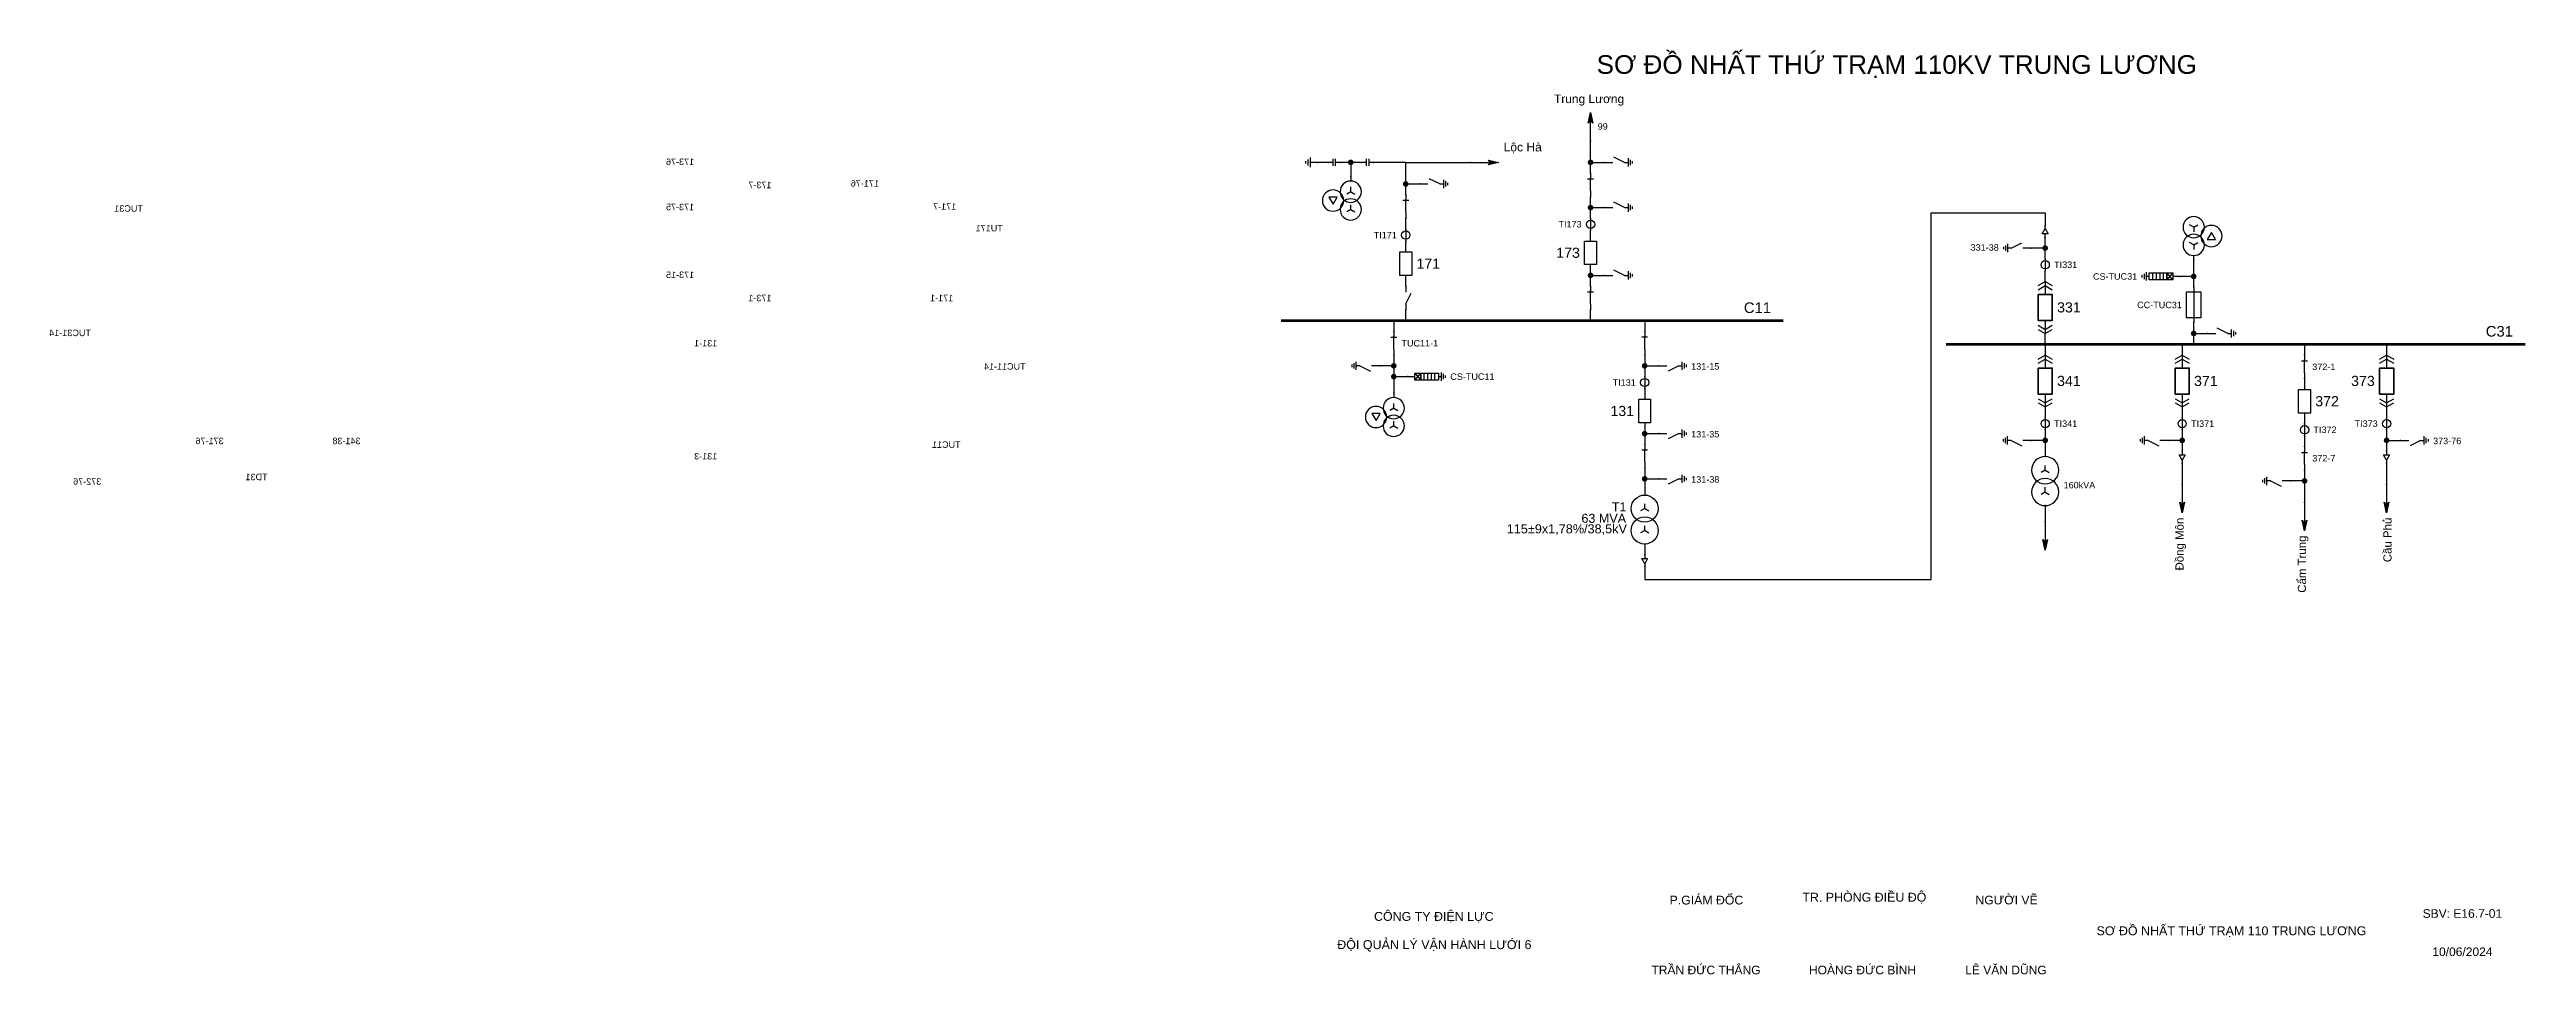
# Model space of a CAD drawing. Header units: millimetres. Extents: x -236 to 288, y 7 to 203.
import ezdxf

# ---------------------------------------------------------------- set-up
doc = ezdxf.new("R2010")
doc.units = ezdxf.units.MM
for name, color, linetype, lineweight in [('BUSBAR_110KV', 1, 'Continuous', 50), ('BUSBAR_35KV', 30, 'Continuous', 50), ('GROUND', 3, 'Continuous', 25), ('HV_110KV', 1, 'Continuous', 25), ('MV_35KV', 30, 'Continuous', 25), ('SLD_OTHER', 7, 'Continuous', 25)]:
    doc.layers.add(name, color=color, linetype=linetype, lineweight=lineweight)
doc.layers.add('SYM_PORTS', color=8, linetype='Continuous', plot=False)
doc.layers.add('TEXT', color=7, linetype='Continuous')
doc.styles.add('SLD_TEXT', font='arial.ttf')

# ---------------------------------------------------------------- blocks, each defined once
blk = doc.blocks.new('SYM_DISCONNECTOR_OPEN')
at = {"lineweight": 25}
for points in [[(0, -1.25), (-1.125, 1)], [(0, 2.5), (0, 1.25)], [(0, -1.25), (0, -2.5)]]:
    blk.add_lwpolyline(points, dxfattribs=at)
at = {"layer": 'SYM_PORTS'}
for p in [(0, 2.5), (0, -2.5)]:
    blk.add_point(p, dxfattribs=at)
blk.add_attdef('DEVICE_CODE', (1, -0.5), '', height=2)
blk = doc.blocks.new('SYM_CIRCUIT_BREAKER')
at = {"lineweight": 25}
blk.add_lwpolyline([(-1.25, 2.5), (1.25, 2.5), (1.25, -2.5), (-1.25, -2.5)], close=True, dxfattribs=at)
at = {"layer": 'SYM_PORTS'}
for p in [(0, 2.5), (0, -2.5)]:
    blk.add_point(p, dxfattribs=at)
blk.add_attdef('DEVICE_CODE', (2.25, -0.5), '', height=2)
at = {"flags": 1}
blk.add_attdef('RATING', (2.25, -3.5), '', height=2, dxfattribs=at)
blk = doc.blocks.new('SYM_CURRENT_TRANSFORMER')
at = {"lineweight": 25}
blk.add_lwpolyline([(0, 1.25), (0, -1.25)], dxfattribs=at)
blk.add_circle((0, 0), 0.875, dxfattribs=at)
at = {"layer": 'SYM_PORTS'}
for p in [(0, 1.25), (0, -1.25)]:
    blk.add_point(p, dxfattribs=at)
blk.add_attdef('DEVICE_CODE', (1.875, -1.75), '', height=2)
at = {"flags": 1}
blk.add_attdef('RATIO', (1.875, -4.75), '', height=2, dxfattribs=at)
blk = doc.blocks.new('SYM_DISCONNECTOR_CLOSED')
at = {"lineweight": 25}
for points in [[(-0.625, 1.25), (0.625, 1.25)], [(0, 2.5), (0, 1.25)], [(0, -1.25), (0, 1.5)], [(0, -1.25), (0, -2.5)]]:
    blk.add_lwpolyline(points, dxfattribs=at)
at = {"layer": 'SYM_PORTS'}
for p in [(0, 2.5), (0, -2.5)]:
    blk.add_point(p, dxfattribs=at)
blk.add_attdef('DEVICE_CODE', (1.625, -0.5), '', height=2)
blk = doc.blocks.new('SYM_EARTHING_SWITCH_OPEN')
at = {"lineweight": 25}
for points in [[(0, -1.25), (-1.125, 1)], [(0, 3), (0, 1.25)], [(-0.875, -2), (0.875, -2)], [(-0.5625, -2.4375), (0.5625, -2.4375)], [(-0.25, -2.875), (0.25, -2.875)], [(0, -1.25), (0, -2)]]:
    blk.add_lwpolyline(points, dxfattribs=at)
at = {"layer": 'SYM_PORTS'}
blk.add_point((0, 3), dxfattribs=at)
blk.add_attdef('DEVICE_CODE', (1.875, 0), '', height=2)
blk = doc.blocks.new('SYM_COUPLING_CAPACITOR')
at = {"lineweight": 25}
for points in [[(-0.75, 0.25), (0.75, 0.25)], [(0, 1.25), (0, 0.25)], [(-0.75, -0.25), (0.75, -0.25)], [(0, -0.25), (0, -1.25)]]:
    blk.add_lwpolyline(points, dxfattribs=at)
at = {"layer": 'SYM_PORTS'}
for p in [(0, 1.25), (0, -1.25)]:
    blk.add_point(p, dxfattribs=at)
blk.add_attdef('DEVICE_CODE', (1.75, -1.75), '', height=2)
blk = doc.blocks.new('SYM_VOLTAGE_TRANSFORMER')
at = {"lineweight": 25}
for points in [[(0, 1.375), (-0.8625, 0.875)], [(0, 4.625), (0, 3.625)], [(0, 1.375), (0, 2.375)], [(0, 1.375), (0.8625, 0.875)], [(0, -2.375), (-0.8625, -2.875)], [(0, -2.375), (0, -1.375)], [(0, -2.375), (0.8625, -2.875)]]:
    blk.add_lwpolyline(points, dxfattribs=at)
blk.add_lwpolyline([(2.875, 0.25), (4.625, 0.25), (3.75, -1.25)], close=True, dxfattribs=at)
for centre in [(0, 1.375), (3.75, -0.5), (0, -2.375)]:
    blk.add_circle(centre, 2.25, dxfattribs=at)
at = {"layer": 'SYM_PORTS'}
blk.add_point((0, 4.625), dxfattribs=at)
blk.add_attdef('DEVICE_CODE', (7, 1.625), '', height=2)
at = {"flags": 1}
blk.add_attdef('RATIO', (7, -1.375), '', height=2, dxfattribs=at)
blk = doc.blocks.new('SYM_GROUND_SYMBOL')
at = {"lineweight": 25}
for points in [[(0, 1.25), (0, -0.25)], [(-1, -0.25), (1, -0.25)], [(-0.625, -0.75), (0.625, -0.75)], [(-0.25, -1.25), (0.25, -1.25)]]:
    blk.add_lwpolyline(points, dxfattribs=at)
at = {"layer": 'SYM_PORTS'}
blk.add_point((0, 1.25), dxfattribs=at)
blk = doc.blocks.new('SYM_LINE_FEEDER_ARROW')
blk.add_hatch(color=7).paths.add_polyline_path([(0, -3), (-0.5, -0.75), (0, -1.25), (0.5, -0.75)])
at = {"lineweight": 25}
blk.add_lwpolyline([(0, 3), (0, -1.25)], dxfattribs=at)
blk.add_lwpolyline([(0, -3), (-0.5, -0.75), (0, -1.25), (0.5, -0.75)], close=True, dxfattribs=at)
at = {"layer": 'SYM_PORTS'}
blk.add_point((0, 3), dxfattribs=at)
blk.add_attdef('LINE_NAME', (1.5, 0), '', height=2)
blk = doc.blocks.new('SYM_SURGE_ARRESTER')
at = {"lineweight": 25}
for points in [[(-0.75, 2.5), (0.75, 2.5), (0.75, 1.25), (-0.75, 1.25)], [(-0.75, 1.25), (0.75, 1.25), (0.75, -2.5), (-0.75, -2.5)]]:
    blk.add_lwpolyline(points, close=True, dxfattribs=at)
for points in [[(-0.75, 2.5), (0.75, 1.25)], [(0.75, 2.5), (-0.75, 1.25)], [(-0.75, 0.5), (0.75, 0.5)], [(0, 4), (0, 2.5)], [(-0.875, -3.125), (0.875, -3.125)], [(-0.75, -0.25), (0.75, -0.25)], [(-0.75, -1), (0.75, -1)], [(-0.75, -1.75), (0.75, -1.75)], [(-0.5625, -3.5625), (0.5625, -3.5625)], [(-0.25, -4), (0.25, -4)], [(0, -2.5), (0, -3.125)]]:
    blk.add_lwpolyline(points, dxfattribs=at)
at = {"layer": 'SYM_PORTS'}
blk.add_point((0, 4), dxfattribs=at)
blk.add_attdef('DEVICE_CODE', (1.875, 1), '', height=2)
blk = doc.blocks.new('SYM_TRANSFORMER_2W')
at = {"lineweight": 25}
for points in [[(0, 2.3125), (-0.8625, 1.8125)], [(0, 2.3125), (0, 3.3125)], [(0, 2.3125), (0.8625, 1.8125)], [(0, -2.3125), (-0.8625, -2.8125)], [(0, -2.3125), (0, -1.3125)], [(0, -2.3125), (0.8625, -2.8125)]]:
    blk.add_lwpolyline(points, dxfattribs=at)
for centre in [(0, 2.3125), (0, -2.3125)]:
    blk.add_circle(centre, 2.875, dxfattribs=at)
at = {"layer": 'SYM_PORTS'}
for p in [(0, 5.1875), (0, -5.1875)]:
    blk.add_point(p, dxfattribs=at)
blk.add_attdef('DEVICE_CODE', (3.875, 2.1875), '', height=2)
at = {"flags": 1}
for tag, p in [('POWER', (3.875, -0.8125)), ('VOLTAGE_RATIO', (3.875, -3.8125))]:
    blk.add_attdef(tag, p, '', height=2, dxfattribs=at)
blk = doc.blocks.new('SYM_CABLE_TERMINATION')
at = {"lineweight": 25}
blk.add_lwpolyline([(-0.625, 0.5), (0.625, 0.5), (0, -0.625)], close=True, dxfattribs=at)
for points in [[(0, 1.25), (0, 0.5)], [(0, -0.625), (0, -1.25)]]:
    blk.add_lwpolyline(points, dxfattribs=at)
at = {"layer": 'SYM_PORTS'}
for p in [(0, 1.25), (0, -1.25)]:
    blk.add_point(p, dxfattribs=at)
blk = doc.blocks.new('SYM_DRAWOUT_BREAKER')
at = {"lineweight": 25}
for points in [[(-1.5, 4.625), (0, 5.5), (1.5, 4.625)], [(0, 5.5), (0, 2.75)], [(-1.5, 3.75), (0, 4.625), (1.5, 3.75)], [(-1.5, -3.75), (0, -4.625), (1.5, -3.75)], [(-1.5, -4.625), (0, -5.5), (1.5, -4.625)], [(0, -2.75), (0, -5.5)]]:
    blk.add_lwpolyline(points, dxfattribs=at)
at = {"lineweight": 35}
blk.add_lwpolyline([(-1.5, 2.75), (1.5, 2.75), (1.5, -2.75), (-1.5, -2.75)], close=True, dxfattribs=at)
at = {"layer": 'SYM_PORTS'}
for p in [(0, 5.5), (0, -5.5)]:
    blk.add_point(p, dxfattribs=at)
blk.add_attdef('DEVICE_CODE', (2.5, 2.5), '', height=2)
at = {"flags": 1}
blk.add_attdef('RATING', (2.5, -0.5), '', height=2, dxfattribs=at)
blk = doc.blocks.new('SYM_FUSE_DISCONNECTOR')
at = {"lineweight": 25}
blk.add_lwpolyline([(-1.5, 2.75), (1.5, 2.75), (1.5, -2.75), (-1.5, -2.75)], close=True, dxfattribs=at)
blk.add_lwpolyline([(0, 3.75), (0, -3.75)], dxfattribs=at)
at = {"layer": 'SYM_PORTS'}
for p in [(0, 3.75), (0, -3.75)]:
    blk.add_point(p, dxfattribs=at)
blk.add_attdef('DEVICE_CODE', (2.5, 0.75), '', height=2)
at = {"flags": 1}
blk.add_attdef('RATING', (2.5, -2.25), '', height=2, dxfattribs=at)

msp = doc.modelspace()

# ---------------------------------------------------------------- hatches: boundary and pattern name
at = {"layer": 'HV_110KV'}
h = msp.add_hatch(color=7, dxfattribs=at)
edge = h.paths.add_edge_path()
edge.add_arc((39.19, 179.22), 0.6, 0, 360)
h = msp.add_hatch(color=7, dxfattribs=at)
edge = h.paths.add_edge_path()
edge.add_arc((89.93, 179.22), 0.6, 0, 360)
h = msp.add_hatch(color=7, dxfattribs=at)
edge = h.paths.add_edge_path()
edge.add_arc((50.83, 174.65), 0.6, 0, 360)
h = msp.add_hatch(color=7, dxfattribs=at)
edge = h.paths.add_edge_path()
edge.add_arc((89.93, 169.65), 0.6, 0, 360)
h = msp.add_hatch(color=7, dxfattribs=at)
edge = h.paths.add_edge_path()
edge.add_arc((89.93, 155.3), 0.6, 0, 360)
h = msp.add_hatch(color=7, dxfattribs=at)
edge = h.paths.add_edge_path()
edge.add_arc((48.29, 136.16), 0.6, 0, 360)
h = msp.add_hatch(color=7, dxfattribs=at)
edge = h.paths.add_edge_path()
edge.add_arc((101.39, 136.16), 0.6, 0, 360)
h = msp.add_hatch(color=7, dxfattribs=at)
edge = h.paths.add_edge_path()
edge.add_arc((48.29, 133.88), 0.6, 0, 360)
h = msp.add_hatch(color=7, dxfattribs=at)
edge = h.paths.add_edge_path()
edge.add_arc((101.39, 121.81), 0.6, 0, 360)
h = msp.add_hatch(color=7, dxfattribs=at)
edge = h.paths.add_edge_path()
edge.add_arc((101.39, 112.24), 0.6, 0, 360)
at = {"layer": 'MV_35KV'}
h = msp.add_hatch(color=7, dxfattribs=at)
edge = h.paths.add_edge_path()
edge.add_arc((186.15, 161.08), 0.6, 0, 360)
h = msp.add_hatch(color=7, dxfattribs=at)
edge = h.paths.add_edge_path()
edge.add_arc((217.58, 155.08), 0.6, 0, 360)
h = msp.add_hatch(color=7, dxfattribs=at)
edge = h.paths.add_edge_path()
edge.add_arc((217.58, 143.01), 0.6, 0, 360)
h = msp.add_hatch(color=7, dxfattribs=at)
edge = h.paths.add_edge_path()
edge.add_arc((186.15, 120.38), 0.6, 0, 360)
h = msp.add_hatch(color=7, dxfattribs=at)
edge = h.paths.add_edge_path()
edge.add_arc((215.14, 120.38), 0.6, 0, 360)
h = msp.add_hatch(color=7, dxfattribs=at)
edge = h.paths.add_edge_path()
edge.add_arc((258.4, 120.38), 0.6, 0, 360)
h = msp.add_hatch(color=7, dxfattribs=at)
edge = h.paths.add_edge_path()
edge.add_arc((241.04, 111.81), 0.6, 0, 360)

# ---------------------------------------------------------------- linework, layer by layer
at = {"layer": 'BUSBAR_110KV', "const_width": 0.534}
msp.add_lwpolyline([(24.43, 145.73), (130.72, 145.73)], dxfattribs=at)
at = {"layer": 'BUSBAR_35KV', "const_width": 0.534}
msp.add_lwpolyline([(165.16, 140.73), (287.73, 140.73)], dxfattribs=at)
at = {"layer": 'GROUND'}
msp.add_lwpolyline([(34.41, 179.22), (32.12, 179.22)], dxfattribs=at)
at = {"layer": 'HV_110KV'}
for points in [[(89.93, 179.22), (89.93, 183.79)], [(39.19, 179.22), (36.91, 179.22)], [(41.48, 179.22), (39.19, 179.22)], [(39.19, 179.22), (39.19, 176.26)], [(50.83, 179.22), (43.98, 179.22)], [(50.83, 174.65), (50.83, 179.22)], [(50.83, 179.22), (64.53, 179.22)], [(89.93, 176.94), (89.93, 179.22)], [(89.93, 179.22), (92.88, 179.22)], [(50.83, 172.37), (50.83, 174.65)], [(50.83, 174.65), (53.78, 174.65)], [(89.93, 169.65), (89.93, 171.94)], [(89.93, 167.37), (89.93, 169.65)], [(89.93, 169.65), (92.88, 169.65)], [(50.83, 165.08), (50.83, 167.37)], [(50.83, 160.3), (50.83, 162.58)], [(89.93, 162.58), (89.93, 164.87)], [(89.93, 155.3), (89.93, 157.58)], [(50.83, 153.01), (50.83, 155.3)], [(89.93, 153.01), (89.93, 155.3)], [(89.93, 155.3), (92.88, 155.3)], [(50.83, 145.73), (50.83, 148.01)], [(89.93, 145.73), (89.93, 148.01)], [(48.29, 145.73), (48.29, 143.45)], [(101.39, 145.73), (101.39, 143.45)], [(48.29, 138.45), (48.29, 136.16)], [(101.39, 138.45), (101.39, 136.16)], [(48.29, 136.16), (45.33, 136.16)], [(48.29, 136.16), (48.29, 133.88)], [(48.29, 133.88), (51.24, 133.88)], [(48.29, 133.88), (48.29, 130.45)], [(101.39, 136.16), (104.35, 136.16)], [(101.39, 136.16), (101.39, 133.88)], [(101.39, 131.38), (101.39, 129.09)], [(101.39, 124.09), (101.39, 121.81)], [(101.39, 121.81), (104.35, 121.81)], [(101.39, 121.81), (101.39, 119.53)], [(101.39, 114.53), (101.39, 112.24)], [(101.39, 112.24), (104.35, 112.24)], [(101.39, 112.24), (101.39, 108.82)]]:
    msp.add_lwpolyline(points, dxfattribs=at)
at = {"layer": 'MV_35KV'}
for points in [[(101.39, 93.66), (101.39, 90.96), (162, 90.96), (162, 168.57), (186.15, 168.57), (186.15, 165.87)], [(186.15, 161.08), (186.15, 163.37)], [(186.15, 161.08), (183.2, 161.08)], [(186.15, 158.8), (186.15, 161.08)], [(217.58, 155.08), (217.58, 158.51)], [(186.15, 154.01), (186.15, 156.3)], [(217.58, 155.08), (214.63, 155.08)], [(217.58, 152.8), (217.58, 155.08)], [(186.15, 140.73), (186.15, 143.01)], [(217.58, 143.01), (217.58, 145.3)], [(217.58, 140.73), (217.58, 143.01)], [(217.58, 143.01), (220.53, 143.01)], [(186.15, 140.73), (186.15, 138.45)], [(215.14, 140.73), (215.14, 138.45)], [(241.04, 140.73), (241.04, 138.45)], [(258.4, 140.73), (258.4, 138.45)], [(241.04, 133.45), (241.04, 131.16)], [(186.15, 127.45), (186.15, 125.16)], [(215.14, 127.45), (215.14, 125.16)], [(241.04, 126.16), (241.04, 123.88)], [(258.4, 127.45), (258.4, 125.16)], [(186.15, 122.66), (186.15, 120.38)], [(215.14, 122.66), (215.14, 120.38)], [(241.04, 121.38), (241.04, 119.09)], [(258.4, 122.66), (258.4, 120.38)], [(186.15, 120.38), (183.2, 120.38)], [(186.15, 120.38), (186.15, 116.95)], [(215.14, 120.38), (212.18, 120.38)], [(215.14, 120.38), (215.14, 118.09)], [(215.14, 115.59), (215.14, 111.03)], [(258.4, 120.38), (261.36, 120.38)], [(258.4, 120.38), (258.4, 118.09)], [(258.4, 115.59), (258.4, 111.03)], [(241.04, 111.81), (238.08, 111.81)], [(241.04, 114.09), (241.04, 111.81)], [(241.04, 111.81), (241.04, 107.24)], [(101.39, 98.44), (101.39, 96.16)]]:
    msp.add_lwpolyline(points, dxfattribs=at)
at = {"layer": 'SLD_OTHER'}
msp.add_lwpolyline([(186.15, 106.58), (186.15, 103.15)], dxfattribs=at)

# ---------------------------------------------------------------- block references
at = {"layer": 'GROUND', "rotation": 270}
msp.add_blockref('SYM_GROUND_SYMBOL', (30.87, 179.22), dxfattribs=at)
at = {"layer": 'HV_110KV'}
for name, p, rotation in [('SYM_LINE_FEEDER_ARROW', (89.93, 186.79), 180), ('SYM_COUPLING_CAPACITOR', (35.66, 179.22), 270), ('SYM_COUPLING_CAPACITOR', (42.73, 179.22), 270), ('SYM_LINE_FEEDER_ARROW', (67.53, 179.22), 90)]:
    msp.add_blockref(name, p, dxfattribs=dict(at, rotation=rotation))
ref = msp.add_blockref('SYM_EARTHING_SWITCH_OPEN', (95.88, 179.22), dxfattribs=dict(at, xscale=-1, rotation=90))
ref.add_attrib('DEVICE_CODE', '173-76', (99.77, 178.67), dxfattribs={"layer": 'TEXT', "extrusion": (0, 0, -1), "height": 1.37, "style": 'SLD_TEXT'})
ref = msp.add_blockref('SYM_DISCONNECTOR_CLOSED', (89.93, 174.44), dxfattribs=dict(at, xscale=-1))
ref.add_attrib('DEVICE_CODE', '173-7', (83.4, 173.76), dxfattribs={"layer": 'TEXT', "extrusion": (0, 0, -1), "height": 1.37, "style": 'SLD_TEXT'})
ref = msp.add_blockref('SYM_EARTHING_SWITCH_OPEN', (56.78, 174.65), dxfattribs=dict(at, xscale=-1, rotation=90))
ref.add_attrib('DEVICE_CODE', '171-76', (60.67, 174.1), dxfattribs={"layer": 'TEXT', "extrusion": (0, 0, -1), "height": 1.37, "style": 'SLD_TEXT'})
ref = msp.add_blockref('SYM_VOLTAGE_TRANSFORMER', (39.19, 171.64), dxfattribs=dict(at, xscale=-1))
ref.add_attrib('DEVICE_CODE', 'TU171', (34.45, 164.63), dxfattribs={"layer": 'TEXT', "extrusion": (0, 0, -1), "height": 1.37, "style": 'SLD_TEXT'})
ref = msp.add_blockref('SYM_EARTHING_SWITCH_OPEN', (95.88, 169.65), dxfattribs=dict(at, xscale=-1, rotation=90))
ref.add_attrib('DEVICE_CODE', '173-75', (99.77, 169.1), dxfattribs={"layer": 'TEXT', "extrusion": (0, 0, -1), "height": 1.37, "style": 'SLD_TEXT'})
ref = msp.add_blockref('SYM_DISCONNECTOR_CLOSED', (50.83, 169.87), dxfattribs=dict(at, xscale=-1))
ref.add_attrib('DEVICE_CODE', '171-7', (44.3, 169.18), dxfattribs={"layer": 'TEXT', "extrusion": (0, 0, -1), "height": 1.37, "style": 'SLD_TEXT'})
ref = msp.add_blockref('SYM_CURRENT_TRANSFORMER', (50.83, 163.83), dxfattribs=at)
ref.add_attrib('DEVICE_CODE', 'TI171', (44.05, 163.14), dxfattribs={"layer": 'TEXT', "height": 1.37, "style": 'SLD_TEXT'})
ref = msp.add_blockref('SYM_CIRCUIT_BREAKER', (89.93, 160.08), dxfattribs=at)
ref.add_attrib('DEVICE_CODE', '173', (82.67, 159.02), dxfattribs={"layer": 'TEXT', "height": 2.149, "style": 'SLD_TEXT'})
ref = msp.add_blockref('SYM_CURRENT_TRANSFORMER', (89.93, 166.12), dxfattribs=at)
ref.add_attrib('DEVICE_CODE', 'TI173', (83.15, 165.44), dxfattribs={"layer": 'TEXT', "height": 1.37, "style": 'SLD_TEXT'})
ref = msp.add_blockref('SYM_CIRCUIT_BREAKER', (50.83, 157.8), dxfattribs=at)
ref.add_attrib('DEVICE_CODE', '171', (53.09, 156.72), dxfattribs={"layer": 'TEXT', "height": 2.147, "style": 'SLD_TEXT'})
ref = msp.add_blockref('SYM_EARTHING_SWITCH_OPEN', (95.88, 155.3), dxfattribs=dict(at, xscale=-1, rotation=90))
ref.add_attrib('DEVICE_CODE', '173-15', (99.77, 154.75), dxfattribs={"layer": 'TEXT', "extrusion": (0, 0, -1), "height": 1.37, "style": 'SLD_TEXT'})
ref = msp.add_blockref('SYM_DISCONNECTOR_CLOSED', (89.93, 150.51), dxfattribs=dict(at, xscale=-1))
ref.add_attrib('DEVICE_CODE', '173-1', (83.4, 149.84), dxfattribs={"layer": 'TEXT', "extrusion": (0, 0, -1), "height": 1.37, "style": 'SLD_TEXT'})
ref = msp.add_blockref('SYM_DISCONNECTOR_OPEN', (50.83, 150.51), dxfattribs=dict(at, xscale=-1))
ref.add_attrib('DEVICE_CODE', '171-1', (44.93, 149.83), dxfattribs={"layer": 'TEXT', "extrusion": (0, 0, -1), "height": 1.37, "style": 'SLD_TEXT'})
ref = msp.add_blockref('SYM_DISCONNECTOR_CLOSED', (101.39, 140.95), dxfattribs=dict(at, xscale=-1))
ref.add_attrib('DEVICE_CODE', '131-1', (94.87, 140.27), dxfattribs={"layer": 'TEXT', "extrusion": (0, 0, -1), "height": 1.37, "style": 'SLD_TEXT'})
ref = msp.add_blockref('SYM_DISCONNECTOR_CLOSED', (48.29, 140.95), dxfattribs=at)
ref.add_attrib('DEVICE_CODE', 'TUC11-1', (49.92, 140.26), dxfattribs={"layer": 'TEXT', "height": 1.37, "style": 'SLD_TEXT'})
ref = msp.add_blockref('SYM_EARTHING_SWITCH_OPEN', (42.33, 136.16), dxfattribs=dict(at, xscale=-1, rotation=270))
ref.add_attrib('DEVICE_CODE', 'TUC11-14', (29.62, 135.35), dxfattribs={"layer": 'TEXT', "extrusion": (0, 0, -1), "height": 1.37, "style": 'SLD_TEXT'})
ref = msp.add_blockref('SYM_EARTHING_SWITCH_OPEN', (107.35, 136.16), dxfattribs=dict(at, rotation=90))
ref.add_attrib('DEVICE_CODE', '131-15', (111.23, 135.36), dxfattribs={"layer": 'TEXT', "height": 1.37, "style": 'SLD_TEXT'})
ref = msp.add_blockref('SYM_SURGE_ARRESTER', (55.24, 133.88), dxfattribs=dict(at, rotation=90))
ref.add_attrib('DEVICE_CODE', 'CS-TUC11', (60.25, 133.19), dxfattribs={"layer": 'TEXT', "height": 1.37, "style": 'SLD_TEXT'})
ref = msp.add_blockref('SYM_CURRENT_TRANSFORMER', (101.39, 132.63), dxfattribs=at)
ref.add_attrib('DEVICE_CODE', 'TI131', (94.62, 131.95), dxfattribs={"layer": 'TEXT', "height": 1.37, "style": 'SLD_TEXT'})
ref = msp.add_blockref('SYM_VOLTAGE_TRANSFORMER', (48.29, 125.83), dxfattribs=dict(at, xscale=-1))
ref.add_attrib('DEVICE_CODE', 'TUC11', (43.38, 118.8), dxfattribs={"layer": 'TEXT', "extrusion": (0, 0, -1), "height": 1.37, "style": 'SLD_TEXT'})
ref = msp.add_blockref('SYM_CIRCUIT_BREAKER', (101.39, 126.59), dxfattribs=at)
ref.add_attrib('DEVICE_CODE', '131', (94.14, 125.54), dxfattribs={"layer": 'TEXT', "height": 2.149, "style": 'SLD_TEXT'})
ref = msp.add_blockref('SYM_EARTHING_SWITCH_OPEN', (107.35, 121.81), dxfattribs=dict(at, rotation=90))
ref.add_attrib('DEVICE_CODE', '131-35', (111.23, 121.01), dxfattribs={"layer": 'TEXT', "height": 1.37, "style": 'SLD_TEXT'})
ref = msp.add_blockref('SYM_DISCONNECTOR_CLOSED', (101.39, 117.03), dxfattribs=dict(at, xscale=-1))
ref.add_attrib('DEVICE_CODE', '131-3', (94.87, 116.35), dxfattribs={"layer": 'TEXT', "extrusion": (0, 0, -1), "height": 1.37, "style": 'SLD_TEXT'})
ref = msp.add_blockref('SYM_EARTHING_SWITCH_OPEN', (107.35, 112.24), dxfattribs=dict(at, rotation=90))
ref.add_attrib('DEVICE_CODE', '131-38', (111.23, 111.44), dxfattribs={"layer": 'TEXT', "height": 1.37, "style": 'SLD_TEXT'})
ref = msp.add_blockref('SYM_TRANSFORMER_2W', (101.39, 103.63), dxfattribs=at)
ref.add_attrib('DEVICE_CODE', 'T1', (94.44, 105.4), dxfattribs={"layer": 'TEXT', "height": 1.887, "style": 'SLD_TEXT'})
at = {"layer": 'MV_35KV'}
ref = msp.add_blockref('SYM_VOLTAGE_TRANSFORMER', (217.58, 163.13), dxfattribs=dict(at, xscale=-1, rotation=180))
ref.add_attrib('DEVICE_CODE', 'TUC31', (216.42, 168.79), dxfattribs={"layer": 'TEXT', "extrusion": (0, 0, -1), "height": 1.37, "style": 'SLD_TEXT'})
at = {"layer": 'MV_35KV', "rotation": 180}
msp.add_blockref('SYM_CABLE_TERMINATION', (186.15, 164.62), dxfattribs=at)
at = {"layer": 'MV_35KV'}
ref = msp.add_blockref('SYM_EARTHING_SWITCH_OPEN', (180.2, 161.08), dxfattribs=dict(at, rotation=270))
ref.add_attrib('DEVICE_CODE', '331-38', (170.36, 160.53), dxfattribs={"layer": 'TEXT', "height": 1.37, "style": 'SLD_TEXT'})
ref = msp.add_blockref('SYM_CURRENT_TRANSFORMER', (186.15, 157.55), dxfattribs=at)
ref.add_attrib('DEVICE_CODE', 'TI331', (188.04, 156.87), dxfattribs={"layer": 'TEXT', "height": 1.37, "style": 'SLD_TEXT'})
ref = msp.add_blockref('SYM_DRAWOUT_BREAKER', (186.15, 148.51), dxfattribs=at)
ref.add_attrib('DEVICE_CODE', '331', (188.66, 147.46), dxfattribs={"layer": 'TEXT', "height": 2.149, "style": 'SLD_TEXT'})
ref = msp.add_blockref('SYM_SURGE_ARRESTER', (210.63, 155.08), dxfattribs=dict(at, rotation=270))
ref.add_attrib('DEVICE_CODE', 'CS-TUC31', (196.26, 154.4), dxfattribs={"layer": 'TEXT', "height": 1.37, "style": 'SLD_TEXT'})
ref = msp.add_blockref('SYM_FUSE_DISCONNECTOR', (217.58, 149.05), dxfattribs=at)
ref.add_attrib('DEVICE_CODE', 'CC-TUC31', (205.61, 148.36), dxfattribs={"layer": 'TEXT', "height": 1.37, "style": 'SLD_TEXT'})
ref = msp.add_blockref('SYM_EARTHING_SWITCH_OPEN', (223.53, 143.01), dxfattribs=dict(at, xscale=-1, rotation=90))
ref.add_attrib('DEVICE_CODE', 'TUC31-14', (227.42, 142.45), dxfattribs={"layer": 'TEXT', "extrusion": (0, 0, -1), "height": 1.37, "style": 'SLD_TEXT'})
ref = msp.add_blockref('SYM_DRAWOUT_BREAKER', (186.15, 132.95), dxfattribs=at)
ref.add_attrib('DEVICE_CODE', '341', (188.66, 131.89), dxfattribs={"layer": 'TEXT', "height": 2.149, "style": 'SLD_TEXT'})
ref = msp.add_blockref('SYM_DRAWOUT_BREAKER', (215.14, 132.95), dxfattribs=at)
ref.add_attrib('DEVICE_CODE', '371', (217.65, 131.89), dxfattribs={"layer": 'TEXT', "height": 2.149, "style": 'SLD_TEXT'})
ref = msp.add_blockref('SYM_DISCONNECTOR_CLOSED', (241.04, 135.95), dxfattribs=at)
ref.add_attrib('DEVICE_CODE', '372-1', (242.67, 135.27), dxfattribs={"layer": 'TEXT', "height": 1.37, "style": 'SLD_TEXT'})
ref = msp.add_blockref('SYM_DRAWOUT_BREAKER', (258.4, 132.95), dxfattribs=at)
ref.add_attrib('DEVICE_CODE', '373', (250.89, 131.89), dxfattribs={"layer": 'TEXT', "height": 2.149, "style": 'SLD_TEXT'})
ref = msp.add_blockref('SYM_CIRCUIT_BREAKER', (241.04, 128.66), dxfattribs=at)
ref.add_attrib('DEVICE_CODE', '372', (243.3, 127.6), dxfattribs={"layer": 'TEXT', "height": 2.149, "style": 'SLD_TEXT'})
ref = msp.add_blockref('SYM_EARTHING_SWITCH_OPEN', (209.18, 120.38), dxfattribs=dict(at, xscale=-1, rotation=270))
ref.add_attrib('DEVICE_CODE', '371-76', (199.34, 119.58), dxfattribs={"layer": 'TEXT', "extrusion": (0, 0, -1), "height": 1.37, "style": 'SLD_TEXT'})
ref = msp.add_blockref('SYM_EARTHING_SWITCH_OPEN', (180.2, 120.38), dxfattribs=dict(at, xscale=-1, rotation=270))
ref.add_attrib('DEVICE_CODE', '341-38', (170.36, 119.58), dxfattribs={"layer": 'TEXT', "extrusion": (0, 0, -1), "height": 1.37, "style": 'SLD_TEXT'})
ref = msp.add_blockref('SYM_CURRENT_TRANSFORMER', (186.15, 123.91), dxfattribs=at)
ref.add_attrib('DEVICE_CODE', 'TI341', (188.04, 123.24), dxfattribs={"layer": 'TEXT', "height": 1.37, "style": 'SLD_TEXT'})
ref = msp.add_blockref('SYM_CURRENT_TRANSFORMER', (215.14, 123.91), dxfattribs=at)
ref.add_attrib('DEVICE_CODE', 'TI371', (217.02, 123.24), dxfattribs={"layer": 'TEXT', "height": 1.37, "style": 'SLD_TEXT'})
ref = msp.add_blockref('SYM_CURRENT_TRANSFORMER', (241.04, 122.63), dxfattribs=at)
ref.add_attrib('DEVICE_CODE', 'TI372', (242.92, 121.95), dxfattribs={"layer": 'TEXT', "height": 1.37, "style": 'SLD_TEXT'})
ref = msp.add_blockref('SYM_CURRENT_TRANSFORMER', (258.4, 123.91), dxfattribs=at)
ref.add_attrib('DEVICE_CODE', 'TI373', (251.63, 123.24), dxfattribs={"layer": 'TEXT', "height": 1.37, "style": 'SLD_TEXT'})
ref = msp.add_blockref('SYM_EARTHING_SWITCH_OPEN', (264.36, 120.38), dxfattribs=dict(at, rotation=90))
ref.add_attrib('DEVICE_CODE', '373-76', (268.24, 119.58), dxfattribs={"layer": 'TEXT', "height": 1.37, "style": 'SLD_TEXT'})
ref = msp.add_blockref('SYM_TRANSFORMER_2W', (186.15, 111.76), dxfattribs=dict(at, xscale=-1))
ref.add_attrib('DEVICE_CODE', 'TD31', (190.04, 111.96), dxfattribs={"layer": 'TEXT', "extrusion": (0, 0, -1), "height": 1.37, "style": 'SLD_TEXT'})
for name, p in [('SYM_CABLE_TERMINATION', (215.14, 116.84)), ('SYM_CABLE_TERMINATION', (258.4, 116.84)), ('SYM_LINE_FEEDER_ARROW', (215.14, 108.03)), ('SYM_LINE_FEEDER_ARROW', (258.4, 108.03)), ('SYM_LINE_FEEDER_ARROW', (241.04, 104.24)), ('SYM_CABLE_TERMINATION', (101.39, 94.91))]:
    msp.add_blockref(name, p, dxfattribs=at)
ref = msp.add_blockref('SYM_DISCONNECTOR_CLOSED', (241.04, 116.59), dxfattribs=at)
ref.add_attrib('DEVICE_CODE', '372-7', (242.67, 115.92), dxfattribs={"layer": 'TEXT', "height": 1.37, "style": 'SLD_TEXT'})
ref = msp.add_blockref('SYM_EARTHING_SWITCH_OPEN', (235.08, 111.81), dxfattribs=dict(at, xscale=-1, rotation=270))
ref.add_attrib('DEVICE_CODE', '372-76', (225.24, 111.01), dxfattribs={"layer": 'TEXT', "extrusion": (0, 0, -1), "height": 1.37, "style": 'SLD_TEXT'})
at = {"layer": 'SLD_OTHER'}
msp.add_blockref('SYM_LINE_FEEDER_ARROW', (186.15, 100.15), dxfattribs=at)

# ---------------------------------------------------------------- texts
at = {"layer": 'TEXT', "attachment_point": 7, "style": 'SLD_TEXT'}
for s, insert, char_height in [('SƠ ĐỒ NHẤT THỨ TRẠM 110KV TRUNG LƯƠNG', (91.22, 197.09), 3.948), ('Trung Lương', (82.21, 191.23), 1.806), ('Lộc Hà', (71.54, 181.14), 1.827), ('99', (91.44, 186.11), 1.37), ('C11', (122.38, 147.31), 2.243), ('C31', (279.39, 142.32), 2.245), ('160kVA', (190.04, 110.21), 1.37), ('63 MVA', (88, 102.91), 1.902), ('115±9x1,78%/38,5kV', (72.2, 100.35), 1.9171), ('CÔNG TY ĐIỆN LỰC', (44.11, 18.28), 1.8803), ('P.GIÁM ĐỐC', (106.66, 22.13), 1.861), ('TR. PHÒNG ĐIỀU ĐỘ', (134.76, 22.34), 1.879), ('NGƯỜI VẼ', (171.39, 22.15), 1.847), ('SBV: E16.7-01', (266.03, 19.31), 1.8213), ('SƠ ĐỒ NHẤT THỨ TRẠM 110 TRUNG LƯƠNG', (197.02, 15.24), 1.8837), ('ĐỘI QUẢN LÝ VẬN HÀNH LƯỚI 6', (36.31, 12.19), 1.8935), ('10/06/2024', (268.08, 11.21), 1.821), ('TRẦN ĐỨC THẮNG', (102.82, 7.35), 1.8213), ('HOÀNG ĐỨC BÌNH', (136.15, 7.35), 1.8213), ('LÊ VĂN DŨNG', (169.22, 7.35), 1.8213)]:
    msp.add_mtext(s, dxfattribs=dict(at, insert=insert, char_height=char_height))
at = {"layer": 'TEXT', "char_height": 1.733, "attachment_point": 7, "rotation": 90, "style": 'SLD_TEXT'}
for s, insert in [('Đồng Môn', (215.96, 92.85)), ('Cẩm Trung', (241.87, 88.13)), ('Cầu Phủ', (259.47, 94.6))]:
    msp.add_mtext(s, dxfattribs=dict(at, insert=insert))

doc.saveas('drawing.dxf')
